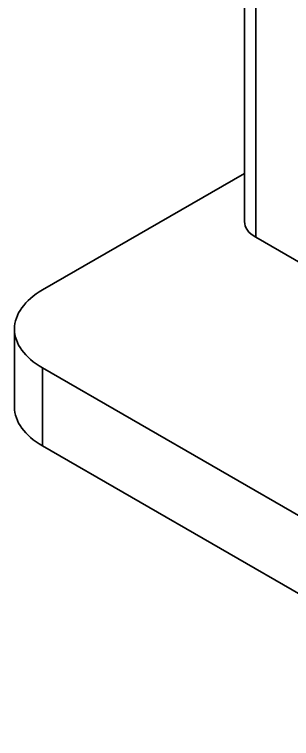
# Model space of a CAD drawing. Header units: millimetres. Extents: x -105 to 105, y -148 to 148.
# Drawn here: x 43.99 to 49.78, y -31.24 to -16.08 of the extents above; entities that cross this region are included whole.
import ezdxf

# ---------------------------------------------------------------- set-up
doc = ezdxf.new("R2010")
doc.units = ezdxf.units.MM
doc.layers.add('粗实线层', color=7, linetype='Continuous', lineweight=35)

msp = doc.modelspace()

# ---------------------------------------------------------------- linework, layer by layer
at = {"layer": '粗实线层', "color": 7, "lineweight": 35, "ltscale": 0.415}
for p, q in [((48.795, -20.418), (48.795, -14.131)), ((49.03, -20.745), (49.03, -14.458)), ((44.575, -21.847), (48.795, -19.41)), ((59.919, -27.032), (49.03, -20.745)), ((43.989, -24.297), (43.989, -22.664)), ((55.182, -29.604), (44.575, -23.48)), ((44.575, -25.113), (44.575, -23.48)), ((55.182, -31.237), (44.575, -25.113))]:
    msp.add_line(p, q, dxfattribs=at)
for centre, major_axis, start_param, end_param in [((49.595, -20.418), (0.8, 0), 3.141593, 3.926991), ((45.989, -22.664), (2, 0), 2.356194, 3.141593), ((45.989, -22.664), (2, 0), 3.141593, 3.926991), ((45.989, -24.297), (2, 0), 3.141593, 3.926991)]:
    msp.add_ellipse(centre, major_axis=major_axis, ratio=0.57735, start_param=start_param, end_param=end_param, dxfattribs=at)

doc.saveas('drawing.dxf')
